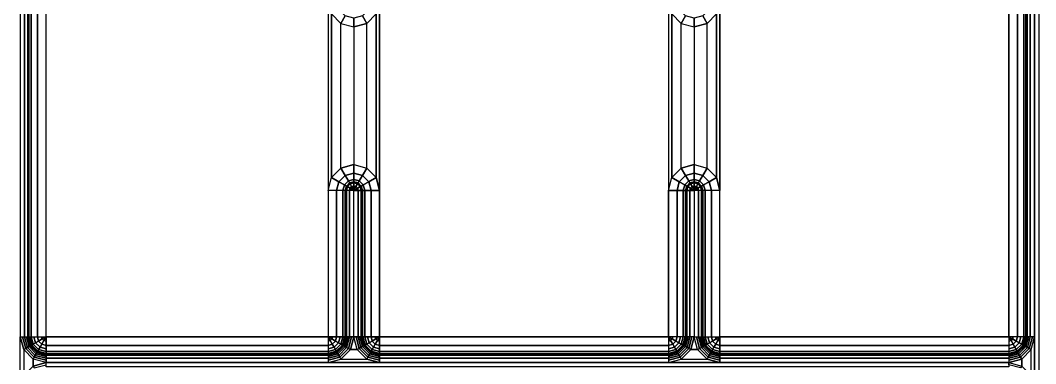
# Model space of a CAD drawing. Extents: x 0 to 500, y -450 to 0.
# Drawn here: x 0 to 295.3, y -297.3 to -197.6 of the extents above; entities that cross this region are included whole.
import ezdxf

# ---------------------------------------------------------------- set-up
doc = ezdxf.new("R2010")
doc.units = 0
doc.layers.add('BRANCO', color=7, linetype='CONTINUOUS')

msp = doc.modelspace()

# ---------------------------------------------------------------- linework, layer by layer
at = {"layer": 'BRANCO'}
for points in [[(0, -7.5, 45), (0, -289.5, 45), (1.25, -289.5, 44.67), (1.25, -7.5, 44.67)], [(1.25, -7.5, 44.67), (1.25, -289.5, 44.67), (2.16, -289.5, 43.75), (2.16, -7.5, 43.75)], [(2.16, -7.5, 43.75), (2.16, -289.5, 43.75), (2.5, -289.5, 42.5), (2.5, -7.5, 42.5)], [(2.5, -7.5, 42.5), (2.5, -289.5, 42.5), (2.5, -289.5, 5), (2.5, -7.5, 5)], [(2.5, -7.5, 5), (2.5, -289.5, 5), (3.17, -289.5, 2.5), (3.17, -7.5, 2.5)], [(3.17, -7.5, 2.5), (3.17, -289.5, 2.5), (5, -289.5, 0.67), (5, -7.5, 0.67)], [(5, -7.5, 0.67), (5, -289.5, 0.67), (7.5, -289.5), (7.5, -7.5)], [(89.5, -289.5), (7.5, -289.5), (7.5, -7.5), (89.5, -7.5)], [(188.5, -289.5), (104.5, -289.5), (104.5, -7.5), (188.5, -7.5)], [(287.5, -289.5), (203.5, -289.5), (203.5, -7.5), (287.5, -7.5)], [(290, -7.5, 0.67), (290, -289.5, 0.67), (287.5, -289.5), (287.5, -7.5)], [(291.83, -7.5, 2.5), (291.83, -289.5, 2.5), (290, -289.5, 0.67), (290, -7.5, 0.67)], [(292.5, -7.5, 5), (292.5, -289.5, 5), (291.83, -289.5, 2.5), (291.83, -7.5, 2.5)], [(292.83, -7.5, 43.75), (292.83, -289.5, 43.75), (292.5, -289.5, 42.5), (292.5, -7.5, 42.5)], [(292.5, -7.5, 42.5), (292.5, -289.5, 42.5), (292.5, -289.5, 5), (292.5, -7.5, 5)], [(293.75, -7.5, 44.67), (293.75, -289.5, 44.67), (292.83, -289.5, 43.75), (292.83, -7.5, 43.75)], [(295, -7.5, 45), (295, -289.5, 45), (293.75, -289.5, 44.67), (293.75, -7.5, 44.67)], [(296.25, -7.5, 44.67), (296.25, -442.5, 44.67), (295, -442.5, 45), (295, -7.5, 45)], [(89.5, -247), (90.5, -243.25), (90.5, -195.75), (89.5, -192)], [(90.5, -195.75), (93.25, -198.49), (94.5, -196.33, 0.67), (92.67, -194.5, 0.67)], [(100.75, -198.49), (103.49, -195.75), (101.33, -194.5, 0.67), (99.5, -196.33, 0.67)], [(104.5, -247), (103.49, -243.25), (103.49, -195.75), (104.5, -192)], [(188.5, -247), (189.5, -243.25), (189.5, -195.75), (188.5, -192)], [(189.5, -195.75), (192.25, -198.49), (193.5, -196.33, 0.67), (191.67, -194.5, 0.67)], [(199.75, -198.49), (202.49, -195.75), (200.33, -194.5, 0.67), (198.5, -196.33, 0.67)], [(203.5, -247), (202.49, -243.25), (202.49, -195.75), (203.5, -192)], [(90.5, -243.25), (93.25, -240.5), (93.25, -198.49), (90.5, -195.75)], [(93.25, -198.49), (97, -199.5), (97, -197, 0.67), (94.5, -196.33, 0.67)], [(97, -199.5), (100.75, -198.49), (99.5, -196.33, 0.67), (97, -197, 0.67)], [(103.49, -243.25), (100.75, -240.5), (100.75, -198.49), (103.49, -195.75)], [(189.5, -243.25), (192.25, -240.5), (192.25, -198.49), (189.5, -195.75)], [(192.25, -198.49), (196, -199.5), (196, -197, 0.67), (193.5, -196.33, 0.67)], [(196, -199.5), (199.75, -198.49), (198.5, -196.33, 0.67), (196, -197, 0.67)], [(202.49, -243.25), (199.75, -240.5), (199.75, -198.49), (202.49, -195.75)], [(93.25, -198.49), (97, -199.5), (97, -239.5), (93.25, -240.5)], [(100.75, -198.49), (97, -199.5), (97, -239.5), (100.75, -240.5)], [(192.25, -198.49), (196, -199.5), (196, -239.5), (192.25, -240.5)], [(199.75, -198.49), (196, -199.5), (196, -239.5), (199.75, -240.5)], [(90.5, -243.25), (93.25, -240.5), (94.5, -242.66, 0.67), (92.67, -244.5, 0.67)], [(93.25, -240.5), (97, -239.5), (97, -242, 0.67), (94.5, -242.66, 0.67)], [(94.5, -242.66, 0.67), (97, -242, 0.67), (97, -243.83, 2.5), (95.41, -244.25, 2.5)], [(97, -239.5), (100.75, -240.5), (99.5, -242.66, 0.67), (97, -242, 0.67)], [(97, -242, 0.67), (99.5, -242.66, 0.67), (98.58, -244.25, 2.5), (97, -243.83, 2.5)], [(100.75, -240.5), (103.49, -243.25), (101.33, -244.5, 0.67), (99.5, -242.66, 0.67)], [(189.5, -243.25), (192.25, -240.5), (193.5, -242.66, 0.67), (191.67, -244.5, 0.67)], [(192.25, -240.5), (196, -239.5), (196, -242, 0.67), (193.5, -242.66, 0.67)], [(193.5, -242.66, 0.67), (196, -242, 0.67), (196, -243.83, 2.5), (194.41, -244.25, 2.5)], [(196, -239.5), (199.75, -240.5), (198.5, -242.66, 0.67), (196, -242, 0.67)], [(196, -242, 0.67), (198.5, -242.66, 0.67), (197.58, -244.25, 2.5), (196, -243.83, 2.5)], [(199.75, -240.5), (202.49, -243.25), (200.33, -244.5, 0.67), (198.5, -242.66, 0.67)], [(89.5, -247), (90.5, -243.25), (92.67, -244.5, 0.67), (92, -247, 0.67)], [(92, -247, 0.67), (92.67, -244.5, 0.67), (94.25, -245.41, 2.5), (93.83, -247, 2.5)], [(92.67, -244.5, 0.67), (94.5, -242.66, 0.67), (95.41, -244.25, 2.5), (94.25, -245.41, 2.5)], [(94.25, -245.41, 2.5), (95.41, -244.25, 2.5), (95.75, -244.83, 5), (94.83, -245.75, 5)], [(94.83, -245.75, 5), (95.75, -244.83, 5), (95.75, -244.83, 42.5), (94.83, -245.75, 42.5)], [(94.83, -245.75, 42.5), (95.75, -244.83, 42.5), (95.91, -245.12, 43.75), (95.12, -245.91, 43.75)], [(95.41, -244.25, 2.5), (97, -243.83, 2.5), (97, -244.5, 5), (95.75, -244.83, 5)], [(95.75, -244.83, 5), (97, -244.5, 5), (97, -244.5, 42.5), (95.75, -244.83, 42.5)], [(95.75, -244.83, 42.5), (97, -244.5, 42.5), (97, -244.83, 43.75), (95.91, -245.12, 43.75)], [(95.91, -245.12, 43.75), (97, -244.83, 43.75), (97, -245.75, 44.67), (96.37, -245.91, 44.67)], [(97, -243.83, 2.5), (98.58, -244.25, 2.5), (98.25, -244.83, 5), (97, -244.5, 5)], [(97, -244.5, 5), (98.25, -244.83, 5), (98.25, -244.83, 42.5), (97, -244.5, 42.5)], [(97, -244.5, 42.5), (98.25, -244.83, 42.5), (98.08, -245.12, 43.75), (97, -244.83, 43.75)], [(97, -244.83, 43.75), (98.08, -245.12, 43.75), (97.62, -245.91, 44.67), (97, -245.75, 44.67)], [(98.25, -244.83, 42.5), (99.16, -245.75, 42.5), (98.87, -245.91, 43.75), (98.08, -245.12, 43.75)], [(98.58, -244.25, 2.5), (99.74, -245.41, 2.5), (99.16, -245.75, 5), (98.25, -244.83, 5)], [(98.25, -244.83, 5), (99.16, -245.75, 5), (99.16, -245.75, 42.5), (98.25, -244.83, 42.5)], [(99.5, -242.66, 0.67), (101.33, -244.5, 0.67), (99.74, -245.41, 2.5), (98.58, -244.25, 2.5)], [(101.33, -244.5, 0.67), (102, -247, 0.67), (100.17, -247, 2.5), (99.74, -245.41, 2.5)], [(103.49, -243.25), (104.5, -247), (102, -247, 0.67), (101.33, -244.5, 0.67)], [(188.5, -247), (189.5, -243.25), (191.67, -244.5, 0.67), (191, -247, 0.67)], [(191, -247, 0.67), (191.67, -244.5, 0.67), (193.25, -245.41, 2.5), (192.83, -247, 2.5)], [(191.67, -244.5, 0.67), (193.5, -242.66, 0.67), (194.41, -244.25, 2.5), (193.25, -245.41, 2.5)], [(193.25, -245.41, 2.5), (194.41, -244.25, 2.5), (194.75, -244.83, 5), (193.83, -245.75, 5)], [(193.83, -245.75, 5), (194.75, -244.83, 5), (194.75, -244.83, 42.5), (193.83, -245.75, 42.5)], [(193.83, -245.75, 42.5), (194.75, -244.83, 42.5), (194.91, -245.12, 43.75), (194.12, -245.91, 43.75)], [(194.41, -244.25, 2.5), (196, -243.83, 2.5), (196, -244.5, 5), (194.75, -244.83, 5)], [(194.75, -244.83, 5), (196, -244.5, 5), (196, -244.5, 42.5), (194.75, -244.83, 42.5)], [(194.75, -244.83, 42.5), (196, -244.5, 42.5), (196, -244.83, 43.75), (194.91, -245.12, 43.75)], [(194.91, -245.12, 43.75), (196, -244.83, 43.75), (196, -245.75, 44.67), (195.37, -245.91, 44.67)], [(196, -243.83, 2.5), (197.58, -244.25, 2.5), (197.25, -244.83, 5), (196, -244.5, 5)], [(196, -244.5, 5), (197.25, -244.83, 5), (197.25, -244.83, 42.5), (196, -244.5, 42.5)], [(196, -244.5, 42.5), (197.25, -244.83, 42.5), (197.08, -245.12, 43.75), (196, -244.83, 43.75)], [(196, -244.83, 43.75), (197.08, -245.12, 43.75), (196.62, -245.91, 44.67), (196, -245.75, 44.67)], [(197.25, -244.83, 42.5), (198.16, -245.75, 42.5), (197.87, -245.91, 43.75), (197.08, -245.12, 43.75)], [(197.58, -244.25, 2.5), (198.74, -245.41, 2.5), (198.16, -245.75, 5), (197.25, -244.83, 5)], [(197.25, -244.83, 5), (198.16, -245.75, 5), (198.16, -245.75, 42.5), (197.25, -244.83, 42.5)], [(198.5, -242.66, 0.67), (200.33, -244.5, 0.67), (198.74, -245.41, 2.5), (197.58, -244.25, 2.5)], [(200.33, -244.5, 0.67), (201, -247, 0.67), (199.17, -247, 2.5), (198.74, -245.41, 2.5)], [(202.49, -243.25), (203.5, -247), (201, -247, 0.67), (200.33, -244.5, 0.67)], [(89.5, -247), (89.5, -289.5), (92, -289.5, 0.67), (92, -247, 0.67)], [(92, -247, 0.67), (92, -289.5, 0.67), (93.83, -289.5, 2.5), (93.83, -247, 2.5)], [(93.83, -247, 2.5), (94.25, -245.41, 2.5), (94.83, -245.75, 5), (94.5, -247, 5)], [(93.83, -247, 2.5), (93.83, -289.5, 2.5), (94.5, -289.5, 5), (94.5, -247, 5)], [(94.5, -247, 5), (94.83, -245.75, 5), (94.83, -245.75, 42.5), (94.5, -247, 42.5)], [(94.5, -247, 42.5), (94.83, -245.75, 42.5), (95.12, -245.91, 43.75), (94.83, -247, 43.75)], [(94.5, -247, 5), (94.5, -289.5, 5), (94.5, -289.5, 42.5), (94.5, -247, 42.5)], [(94.5, -247, 42.5), (94.5, -289.5, 42.5), (94.83, -289.5, 43.75), (94.83, -247, 43.75)], [(94.83, -247, 43.75), (95.12, -245.91, 43.75), (95.91, -246.37, 44.67), (95.75, -247, 44.67)], [(94.83, -247, 43.75), (94.83, -289.5, 43.75), (95.75, -289.5, 44.67), (95.75, -247, 44.67)], [(95.12, -245.91, 43.75), (95.91, -245.12, 43.75), (96.37, -245.91, 44.67), (95.91, -246.37, 44.67)], [(95.75, -247, 44.67), (95.91, -246.37, 44.67), (97, -247, 45), (95.75, -247, 44.67)], [(95.75, -247, 44.67), (95.75, -289.5, 44.67), (97, -289.5, 45), (97, -247, 45)], [(95.91, -246.37, 44.67), (96.37, -245.91, 44.67), (97, -247, 45), (95.91, -246.37, 44.67)], [(96.37, -245.91, 44.67), (97, -245.75, 44.67), (97, -247, 45), (96.37, -245.91, 44.67)], [(97, -245.75, 44.67), (97.62, -245.91, 44.67), (97, -247, 45), (97, -245.75, 44.67)], [(97.62, -245.91, 44.67), (98.08, -246.37, 44.67), (97, -247, 45), (97.62, -245.91, 44.67)], [(98.08, -246.37, 44.67), (98.25, -247, 44.67), (97, -247, 45), (98.08, -246.37, 44.67)], [(98.25, -247, 44.67), (98.25, -289.5, 44.67), (97, -289.5, 45), (97, -247, 45)], [(98.08, -245.12, 43.75), (98.87, -245.91, 43.75), (98.08, -246.37, 44.67), (97.62, -245.91, 44.67)], [(98.87, -245.91, 43.75), (99.16, -247, 43.75), (98.25, -247, 44.67), (98.08, -246.37, 44.67)], [(99.16, -247, 43.75), (99.16, -289.5, 43.75), (98.25, -289.5, 44.67), (98.25, -247, 44.67)], [(99.16, -245.75, 42.5), (99.5, -247, 42.5), (99.16, -247, 43.75), (98.87, -245.91, 43.75)], [(99.74, -245.41, 2.5), (100.17, -247, 2.5), (99.5, -247, 5), (99.16, -245.75, 5)], [(99.16, -245.75, 5), (99.5, -247, 5), (99.5, -247, 42.5), (99.16, -245.75, 42.5)], [(99.5, -247, 42.5), (99.5, -289.5, 42.5), (99.16, -289.5, 43.75), (99.16, -247, 43.75)], [(100.17, -247, 2.5), (100.17, -289.5, 2.5), (99.5, -289.5, 5), (99.5, -247, 5)], [(99.5, -247, 5), (99.5, -289.5, 5), (99.5, -289.5, 42.5), (99.5, -247, 42.5)], [(102, -247, 0.67), (102, -289.5, 0.67), (100.17, -289.5, 2.5), (100.17, -247, 2.5)], [(104.5, -247), (104.5, -289.5), (102, -289.5, 0.67), (102, -247, 0.67)], [(191, -247, 0.67), (191, -289.5, 0.67), (188.5, -289.5), (188.5, -247)], [(192.83, -247, 2.5), (192.83, -289.5, 2.5), (191, -289.5, 0.67), (191, -247, 0.67)], [(192.83, -247, 2.5), (193.25, -245.41, 2.5), (193.83, -245.75, 5), (193.5, -247, 5)], [(193.5, -247, 5), (193.5, -289.5, 5), (192.83, -289.5, 2.5), (192.83, -247, 2.5)], [(193.5, -247, 5), (193.83, -245.75, 5), (193.83, -245.75, 42.5), (193.5, -247, 42.5)], [(193.5, -247, 42.5), (193.83, -245.75, 42.5), (194.12, -245.91, 43.75), (193.83, -247, 43.75)], [(193.83, -247, 43.75), (193.83, -289.5, 43.75), (193.5, -289.5, 42.5), (193.5, -247, 42.5)], [(193.5, -247, 42.5), (193.5, -289.5, 42.5), (193.5, -289.5, 5), (193.5, -247, 5)], [(193.83, -247, 43.75), (194.12, -245.91, 43.75), (194.91, -246.37, 44.67), (194.75, -247, 44.67)], [(194.75, -247, 44.67), (194.75, -289.5, 44.67), (193.83, -289.5, 43.75), (193.83, -247, 43.75)], [(194.12, -245.91, 43.75), (194.91, -245.12, 43.75), (195.37, -245.91, 44.67), (194.91, -246.37, 44.67)], [(194.75, -247, 44.67), (194.91, -246.37, 44.67), (196, -247, 45), (194.75, -247, 44.67)], [(196, -247, 45), (196, -289.5, 45), (194.75, -289.5, 44.67), (194.75, -247, 44.67)], [(194.91, -246.37, 44.67), (195.37, -245.91, 44.67), (196, -247, 45), (194.91, -246.37, 44.67)], [(195.37, -245.91, 44.67), (196, -245.75, 44.67), (196, -247, 45), (195.37, -245.91, 44.67)], [(196, -245.75, 44.67), (196.62, -245.91, 44.67), (196, -247, 45), (196, -245.75, 44.67)], [(196.62, -245.91, 44.67), (197.08, -246.37, 44.67), (196, -247, 45), (196.62, -245.91, 44.67)], [(197.08, -246.37, 44.67), (197.25, -247, 44.67), (196, -247, 45), (197.08, -246.37, 44.67)], [(196, -247, 45), (196, -289.5, 45), (197.25, -289.5, 44.67), (197.25, -247, 44.67)], [(197.08, -245.12, 43.75), (197.87, -245.91, 43.75), (197.08, -246.37, 44.67), (196.62, -245.91, 44.67)], [(197.87, -245.91, 43.75), (198.16, -247, 43.75), (197.25, -247, 44.67), (197.08, -246.37, 44.67)], [(197.25, -247, 44.67), (197.25, -289.5, 44.67), (198.16, -289.5, 43.75), (198.16, -247, 43.75)], [(198.16, -245.75, 42.5), (198.5, -247, 42.5), (198.16, -247, 43.75), (197.87, -245.91, 43.75)], [(198.74, -245.41, 2.5), (199.17, -247, 2.5), (198.5, -247, 5), (198.16, -245.75, 5)], [(198.16, -245.75, 5), (198.5, -247, 5), (198.5, -247, 42.5), (198.16, -245.75, 42.5)], [(198.16, -247, 43.75), (198.16, -289.5, 43.75), (198.5, -289.5, 42.5), (198.5, -247, 42.5)], [(198.5, -247, 42.5), (198.5, -289.5, 42.5), (198.5, -289.5, 5), (198.5, -247, 5)], [(198.5, -247, 5), (198.5, -289.5, 5), (199.17, -289.5, 2.5), (199.17, -247, 2.5)], [(199.17, -247, 2.5), (199.17, -289.5, 2.5), (201, -289.5, 0.67), (201, -247, 0.67)], [(201, -247, 0.67), (201, -289.5, 0.67), (203.5, -289.5), (203.5, -247)], [(0.64, -289.5, 44.91), (1.56, -292.92, 44.91), (1, -293.25, 45), (0, -289.5, 45)], [(1, -300.75, 45), (0, -304.5, 45), (0, -289.5, 45), (1, -293.25, 45)], [(1.25, -289.5, 44.67), (2.08, -292.62, 44.67), (1.56, -292.92, 44.91), (0.64, -289.5, 44.91)], [(1.77, -289.5, 44.27), (2.53, -292.36, 44.27), (2.08, -292.62, 44.67), (1.25, -289.5, 44.67)], [(2.16, -289.5, 43.75), (2.88, -292.16, 43.75), (2.53, -292.36, 44.27), (1.77, -289.5, 44.27)], [(2.53, -292.36, 44.27), (4.63, -294.46, 44.27), (4.37, -294.91, 44.67), (2.08, -292.62, 44.67)], [(2.41, -289.5, 43.15), (3.09, -292.04, 43.15), (2.88, -292.16, 43.75), (2.16, -289.5, 43.75)], [(2.5, -289.5, 42.5), (3.17, -292, 42.5), (3.09, -292.04, 43.15), (2.41, -289.5, 43.15)], [(2.67, -289.5, 3.71), (3.31, -291.91, 3.71), (3.17, -292, 5), (2.5, -289.5, 5)], [(2.5, -289.5, 5), (3.17, -292, 5), (3.17, -292, 42.5), (2.5, -289.5, 42.5)], [(2.88, -292.16, 43.75), (4.83, -294.12, 43.75), (4.63, -294.46, 44.27), (2.53, -292.36, 44.27)], [(3.17, -289.5, 2.5), (3.75, -291.66, 2.5), (3.31, -291.91, 3.71), (2.67, -289.5, 3.71)], [(3.09, -292.04, 43.15), (4.95, -293.9, 43.15), (4.83, -294.12, 43.75), (2.88, -292.16, 43.75)], [(3.17, -292, 42.5), (5, -293.83, 42.5), (4.95, -293.9, 43.15), (3.09, -292.04, 43.15)], [(3.96, -289.5, 1.46), (4.44, -291.26, 1.46), (3.75, -291.66, 2.5), (3.17, -289.5, 2.5)], [(3.31, -291.91, 3.71), (5.08, -293.68, 3.71), (5, -293.83, 5), (3.17, -292, 5)], [(3.17, -292, 5), (5, -293.83, 5), (5, -293.83, 42.5), (3.17, -292, 42.5)], [(3.75, -291.66, 2.5), (5.33, -293.25, 2.5), (5.08, -293.68, 3.71), (3.31, -291.91, 3.71)], [(4.44, -291.26, 1.46), (5.73, -292.56, 1.46), (5.33, -293.25, 2.5), (3.75, -291.66, 2.5)], [(5, -289.5, 0.67), (5.33, -290.75, 0.67), (4.44, -291.26, 1.46), (3.96, -289.5, 1.46)], [(5.33, -290.75, 0.67), (6.25, -291.66, 0.67), (5.73, -292.56, 1.46), (4.44, -291.26, 1.46)], [(6.2, -289.5, 0.17), (6.38, -290.14, 0.17), (5.33, -290.75, 0.67), (5, -289.5, 0.67)], [(6.38, -290.14, 0.17), (6.85, -290.62, 0.17), (6.25, -291.66, 0.67), (5.33, -290.75, 0.67)], [(6.25, -291.66, 0.67), (7.5, -292, 0.67), (7.5, -293.03, 1.46), (5.73, -292.56, 1.46)], [(7.5, -289.5), (6.38, -290.14, 0.17), (6.2, -289.5, 0.17), (7.5, -289.5)], [(6.85, -290.62, 0.17), (7.5, -290.79, 0.17), (7.5, -292, 0.67), (6.25, -291.66, 0.67)], [(7.5, -289.5), (6.85, -290.62, 0.17), (6.38, -290.14, 0.17), (7.5, -289.5)], [(7.5, -289.5), (7.5, -290.79, 0.17), (6.85, -290.62, 0.17), (7.5, -289.5)], [(89.5, -292, 0.67), (7.5, -292, 0.67), (7.5, -289.5), (89.5, -289.5)], [(89.5, -293.83, 2.5), (7.5, -293.83, 2.5), (7.5, -292, 0.67), (89.5, -292, 0.67)], [(89.5, -289.5), (90.62, -290.14, 0.17), (90.79, -289.5, 0.17), (89.5, -289.5)], [(89.5, -289.5), (90.14, -290.62, 0.17), (90.62, -290.14, 0.17), (89.5, -289.5)], [(89.5, -289.5), (89.5, -290.79, 0.17), (90.14, -290.62, 0.17), (89.5, -289.5)], [(90.14, -290.62, 0.17), (89.5, -290.79, 0.17), (89.5, -292, 0.67), (90.75, -291.66, 0.67)], [(90.75, -291.66, 0.67), (89.5, -292, 0.67), (89.5, -293.03, 1.46), (91.27, -292.56, 1.46)], [(90.62, -290.14, 0.17), (90.14, -290.62, 0.17), (90.75, -291.66, 0.67), (91.66, -290.75, 0.67)], [(90.79, -289.5, 0.17), (90.62, -290.14, 0.17), (91.66, -290.75, 0.67), (92, -289.5, 0.67)], [(91.66, -290.75, 0.67), (90.75, -291.66, 0.67), (91.27, -292.56, 1.46), (92.56, -291.26, 1.46)], [(92.56, -291.26, 1.46), (91.27, -292.56, 1.46), (91.66, -293.25, 2.5), (93.25, -291.66, 2.5)], [(92, -289.5, 0.67), (91.66, -290.75, 0.67), (92.56, -291.26, 1.46), (93.03, -289.5, 1.46)], [(93.25, -291.66, 2.5), (91.66, -293.25, 2.5), (91.91, -293.68, 3.71), (93.68, -291.91, 3.71)], [(93.68, -291.91, 3.71), (91.91, -293.68, 3.71), (92, -293.83, 5), (93.83, -292, 5)], [(93.83, -292, 5), (92, -293.83, 5), (92, -293.83, 42.5), (93.83, -292, 42.5)], [(93.83, -292, 42.5), (92, -293.83, 42.5), (92.04, -293.9, 43.15), (93.9, -292.04, 43.15)], [(93.9, -292.04, 43.15), (92.04, -293.9, 43.15), (92.16, -294.12, 43.75), (94.12, -292.16, 43.75)], [(94.12, -292.16, 43.75), (92.16, -294.12, 43.75), (92.36, -294.46, 44.27), (94.46, -292.36, 44.27)], [(94.46, -292.36, 44.27), (92.36, -294.46, 44.27), (92.62, -294.91, 44.67), (94.91, -292.62, 44.67)], [(93.03, -289.5, 1.46), (92.56, -291.26, 1.46), (93.25, -291.66, 2.5), (93.83, -289.5, 2.5)], [(93.83, -289.5, 2.5), (93.25, -291.66, 2.5), (93.68, -291.91, 3.71), (94.33, -289.5, 3.71)], [(94.33, -289.5, 3.71), (93.68, -291.91, 3.71), (93.83, -292, 5), (94.5, -289.5, 5)], [(94.5, -289.5, 5), (93.83, -292, 5), (93.83, -292, 42.5), (94.5, -289.5, 42.5)], [(94.5, -289.5, 42.5), (93.83, -292, 42.5), (93.9, -292.04, 43.15), (94.58, -289.5, 43.15)], [(94.58, -289.5, 43.15), (93.9, -292.04, 43.15), (94.12, -292.16, 43.75), (94.83, -289.5, 43.75)], [(94.83, -289.5, 43.75), (94.12, -292.16, 43.75), (94.46, -292.36, 44.27), (95.23, -289.5, 44.27)], [(95.23, -289.5, 44.27), (94.46, -292.36, 44.27), (94.91, -292.62, 44.67), (95.75, -289.5, 44.67)], [(95.75, -289.5, 44.67), (94.91, -292.62, 44.67), (95.43, -292.92, 44.91), (96.35, -289.5, 44.91)], [(96.35, -289.5, 44.91), (95.43, -292.92, 44.91), (95.99, -293.25, 45), (97, -289.5, 45)], [(95.99, -293.25, 45), (98, -293.25, 45), (97, -289.5, 45), (95.99, -293.25, 45)], [(97.64, -289.5, 44.91), (98.56, -292.92, 44.91), (98, -293.25, 45), (97, -289.5, 45)], [(98.25, -289.5, 44.67), (99.08, -292.62, 44.67), (98.56, -292.92, 44.91), (97.64, -289.5, 44.91)], [(98.77, -289.5, 44.27), (99.53, -292.36, 44.27), (99.08, -292.62, 44.67), (98.25, -289.5, 44.67)], [(99.16, -289.5, 43.75), (99.88, -292.16, 43.75), (99.53, -292.36, 44.27), (98.77, -289.5, 44.27)], [(99.53, -292.36, 44.27), (101.63, -294.46, 44.27), (101.37, -294.91, 44.67), (99.08, -292.62, 44.67)], [(99.41, -289.5, 43.15), (100.09, -292.04, 43.15), (99.88, -292.16, 43.75), (99.16, -289.5, 43.75)], [(99.5, -289.5, 42.5), (100.17, -292, 42.5), (100.09, -292.04, 43.15), (99.41, -289.5, 43.15)], [(99.67, -289.5, 3.71), (100.31, -291.91, 3.71), (100.17, -292, 5), (99.5, -289.5, 5)], [(99.5, -289.5, 5), (100.17, -292, 5), (100.17, -292, 42.5), (99.5, -289.5, 42.5)], [(99.88, -292.16, 43.75), (101.83, -294.12, 43.75), (101.63, -294.46, 44.27), (99.53, -292.36, 44.27)], [(100.17, -289.5, 2.5), (100.75, -291.66, 2.5), (100.31, -291.91, 3.71), (99.67, -289.5, 3.71)], [(100.09, -292.04, 43.15), (101.95, -293.9, 43.15), (101.83, -294.12, 43.75), (99.88, -292.16, 43.75)], [(100.17, -292, 42.5), (102, -293.83, 42.5), (101.95, -293.9, 43.15), (100.09, -292.04, 43.15)], [(100.96, -289.5, 1.46), (101.44, -291.26, 1.46), (100.75, -291.66, 2.5), (100.17, -289.5, 2.5)], [(100.31, -291.91, 3.71), (102.08, -293.68, 3.71), (102, -293.83, 5), (100.17, -292, 5)], [(100.17, -292, 5), (102, -293.83, 5), (102, -293.83, 42.5), (100.17, -292, 42.5)], [(100.75, -291.66, 2.5), (102.33, -293.25, 2.5), (102.08, -293.68, 3.71), (100.31, -291.91, 3.71)], [(101.44, -291.26, 1.46), (102.73, -292.56, 1.46), (102.33, -293.25, 2.5), (100.75, -291.66, 2.5)], [(102, -289.5, 0.67), (102.33, -290.75, 0.67), (101.44, -291.26, 1.46), (100.96, -289.5, 1.46)], [(102.33, -290.75, 0.67), (103.25, -291.66, 0.67), (102.73, -292.56, 1.46), (101.44, -291.26, 1.46)], [(103.2, -289.5, 0.17), (103.38, -290.14, 0.17), (102.33, -290.75, 0.67), (102, -289.5, 0.67)], [(103.38, -290.14, 0.17), (103.85, -290.62, 0.17), (103.25, -291.66, 0.67), (102.33, -290.75, 0.67)], [(103.25, -291.66, 0.67), (104.5, -292, 0.67), (104.5, -293.03, 1.46), (102.73, -292.56, 1.46)], [(104.5, -289.5), (103.38, -290.14, 0.17), (103.2, -289.5, 0.17), (104.5, -289.5)], [(103.85, -290.62, 0.17), (104.5, -290.79, 0.17), (104.5, -292, 0.67), (103.25, -291.66, 0.67)], [(104.5, -289.5), (103.85, -290.62, 0.17), (103.38, -290.14, 0.17), (104.5, -289.5)], [(104.5, -289.5), (104.5, -290.79, 0.17), (103.85, -290.62, 0.17), (104.5, -289.5)], [(188.5, -292, 0.67), (104.5, -292, 0.67), (104.5, -289.5), (188.5, -289.5)], [(188.5, -293.83, 2.5), (104.5, -293.83, 2.5), (104.5, -292, 0.67), (188.5, -292, 0.67)], [(188.5, -289.5), (189.62, -290.14, 0.17), (189.79, -289.5, 0.17), (188.5, -289.5)], [(188.5, -289.5), (189.14, -290.62, 0.17), (189.62, -290.14, 0.17), (188.5, -289.5)], [(188.5, -289.5), (188.5, -290.79, 0.17), (189.14, -290.62, 0.17), (188.5, -289.5)], [(189.14, -290.62, 0.17), (188.5, -290.79, 0.17), (188.5, -292, 0.67), (189.75, -291.66, 0.67)], [(189.75, -291.66, 0.67), (188.5, -292, 0.67), (188.5, -293.03, 1.46), (190.27, -292.56, 1.46)], [(189.62, -290.14, 0.17), (189.14, -290.62, 0.17), (189.75, -291.66, 0.67), (190.66, -290.75, 0.67)], [(189.79, -289.5, 0.17), (189.62, -290.14, 0.17), (190.66, -290.75, 0.67), (191, -289.5, 0.67)], [(190.66, -290.75, 0.67), (189.75, -291.66, 0.67), (190.27, -292.56, 1.46), (191.56, -291.26, 1.46)], [(191.56, -291.26, 1.46), (190.27, -292.56, 1.46), (190.66, -293.25, 2.5), (192.25, -291.66, 2.5)], [(191, -289.5, 0.67), (190.66, -290.75, 0.67), (191.56, -291.26, 1.46), (192.03, -289.5, 1.46)], [(192.25, -291.66, 2.5), (190.66, -293.25, 2.5), (190.91, -293.68, 3.71), (192.68, -291.91, 3.71)], [(192.68, -291.91, 3.71), (190.91, -293.68, 3.71), (191, -293.83, 5), (192.83, -292, 5)], [(192.83, -292, 5), (191, -293.83, 5), (191, -293.83, 42.5), (192.83, -292, 42.5)], [(192.83, -292, 42.5), (191, -293.83, 42.5), (191.04, -293.9, 43.15), (192.9, -292.04, 43.15)], [(192.9, -292.04, 43.15), (191.04, -293.9, 43.15), (191.16, -294.12, 43.75), (193.12, -292.16, 43.75)], [(193.12, -292.16, 43.75), (191.16, -294.12, 43.75), (191.36, -294.46, 44.27), (193.46, -292.36, 44.27)], [(193.46, -292.36, 44.27), (191.36, -294.46, 44.27), (191.62, -294.91, 44.67), (193.91, -292.62, 44.67)], [(192.03, -289.5, 1.46), (191.56, -291.26, 1.46), (192.25, -291.66, 2.5), (192.83, -289.5, 2.5)], [(192.83, -289.5, 2.5), (192.25, -291.66, 2.5), (192.68, -291.91, 3.71), (193.33, -289.5, 3.71)], [(193.33, -289.5, 3.71), (192.68, -291.91, 3.71), (192.83, -292, 5), (193.5, -289.5, 5)], [(193.5, -289.5, 5), (192.83, -292, 5), (192.83, -292, 42.5), (193.5, -289.5, 42.5)], [(193.5, -289.5, 42.5), (192.83, -292, 42.5), (192.9, -292.04, 43.15), (193.58, -289.5, 43.15)], [(193.58, -289.5, 43.15), (192.9, -292.04, 43.15), (193.12, -292.16, 43.75), (193.83, -289.5, 43.75)], [(193.83, -289.5, 43.75), (193.12, -292.16, 43.75), (193.46, -292.36, 44.27), (194.23, -289.5, 44.27)], [(194.23, -289.5, 44.27), (193.46, -292.36, 44.27), (193.91, -292.62, 44.67), (194.75, -289.5, 44.67)], [(194.75, -289.5, 44.67), (193.91, -292.62, 44.67), (194.43, -292.92, 44.91), (195.35, -289.5, 44.91)], [(195.35, -289.5, 44.91), (194.43, -292.92, 44.91), (194.99, -293.25, 45), (196, -289.5, 45)], [(194.99, -293.25, 45), (197, -293.25, 45), (196, -289.5, 45), (194.99, -293.25, 45)], [(196.64, -289.5, 44.91), (197.56, -292.92, 44.91), (197, -293.25, 45), (196, -289.5, 45)], [(197.25, -289.5, 44.67), (198.08, -292.62, 44.67), (197.56, -292.92, 44.91), (196.64, -289.5, 44.91)], [(197.77, -289.5, 44.27), (198.53, -292.36, 44.27), (198.08, -292.62, 44.67), (197.25, -289.5, 44.67)], [(198.16, -289.5, 43.75), (198.88, -292.16, 43.75), (198.53, -292.36, 44.27), (197.77, -289.5, 44.27)], [(198.53, -292.36, 44.27), (200.63, -294.46, 44.27), (200.37, -294.91, 44.67), (198.08, -292.62, 44.67)], [(198.41, -289.5, 43.15), (199.09, -292.04, 43.15), (198.88, -292.16, 43.75), (198.16, -289.5, 43.75)], [(198.5, -289.5, 42.5), (199.17, -292, 42.5), (199.09, -292.04, 43.15), (198.41, -289.5, 43.15)], [(198.67, -289.5, 3.71), (199.31, -291.91, 3.71), (199.17, -292, 5), (198.5, -289.5, 5)], [(198.5, -289.5, 5), (199.17, -292, 5), (199.17, -292, 42.5), (198.5, -289.5, 42.5)], [(198.88, -292.16, 43.75), (200.83, -294.12, 43.75), (200.63, -294.46, 44.27), (198.53, -292.36, 44.27)], [(199.17, -289.5, 2.5), (199.75, -291.66, 2.5), (199.31, -291.91, 3.71), (198.67, -289.5, 3.71)], [(199.09, -292.04, 43.15), (200.95, -293.9, 43.15), (200.83, -294.12, 43.75), (198.88, -292.16, 43.75)], [(199.17, -292, 42.5), (201, -293.83, 42.5), (200.95, -293.9, 43.15), (199.09, -292.04, 43.15)], [(199.96, -289.5, 1.46), (200.44, -291.26, 1.46), (199.75, -291.66, 2.5), (199.17, -289.5, 2.5)], [(199.31, -291.91, 3.71), (201.08, -293.68, 3.71), (201, -293.83, 5), (199.17, -292, 5)], [(199.17, -292, 5), (201, -293.83, 5), (201, -293.83, 42.5), (199.17, -292, 42.5)], [(199.75, -291.66, 2.5), (201.33, -293.25, 2.5), (201.08, -293.68, 3.71), (199.31, -291.91, 3.71)], [(200.44, -291.26, 1.46), (201.73, -292.56, 1.46), (201.33, -293.25, 2.5), (199.75, -291.66, 2.5)], [(201, -289.5, 0.67), (201.33, -290.75, 0.67), (200.44, -291.26, 1.46), (199.96, -289.5, 1.46)], [(201.33, -290.75, 0.67), (202.25, -291.66, 0.67), (201.73, -292.56, 1.46), (200.44, -291.26, 1.46)], [(202.2, -289.5, 0.17), (202.38, -290.14, 0.17), (201.33, -290.75, 0.67), (201, -289.5, 0.67)], [(202.38, -290.14, 0.17), (202.85, -290.62, 0.17), (202.25, -291.66, 0.67), (201.33, -290.75, 0.67)], [(202.25, -291.66, 0.67), (203.5, -292, 0.67), (203.5, -293.03, 1.46), (201.73, -292.56, 1.46)], [(203.5, -289.5), (202.38, -290.14, 0.17), (202.2, -289.5, 0.17), (203.5, -289.5)], [(202.85, -290.62, 0.17), (203.5, -290.79, 0.17), (203.5, -292, 0.67), (202.25, -291.66, 0.67)], [(203.5, -289.5), (202.85, -290.62, 0.17), (202.38, -290.14, 0.17), (203.5, -289.5)], [(203.5, -289.5), (203.5, -290.79, 0.17), (202.85, -290.62, 0.17), (203.5, -289.5)], [(287.5, -292, 0.67), (203.5, -292, 0.67), (203.5, -289.5), (287.5, -289.5)], [(287.5, -293.83, 2.5), (203.5, -293.83, 2.5), (203.5, -292, 0.67), (287.5, -292, 0.67)], [(287.5, -289.5), (288.62, -290.14, 0.17), (288.79, -289.5, 0.17), (287.5, -289.5)], [(287.5, -289.5), (288.14, -290.62, 0.17), (288.62, -290.14, 0.17), (287.5, -289.5)], [(287.5, -289.5), (287.5, -290.79, 0.17), (288.14, -290.62, 0.17), (287.5, -289.5)], [(288.14, -290.62, 0.17), (287.5, -290.79, 0.17), (287.5, -292, 0.67), (288.75, -291.66, 0.67)], [(288.75, -291.66, 0.67), (287.5, -292, 0.67), (287.5, -293.03, 1.46), (289.27, -292.56, 1.46)], [(288.62, -290.14, 0.17), (288.14, -290.62, 0.17), (288.75, -291.66, 0.67), (289.66, -290.75, 0.67)], [(288.79, -289.5, 0.17), (288.62, -290.14, 0.17), (289.66, -290.75, 0.67), (290, -289.5, 0.67)], [(289.66, -290.75, 0.67), (288.75, -291.66, 0.67), (289.27, -292.56, 1.46), (290.56, -291.26, 1.46)], [(290.56, -291.26, 1.46), (289.27, -292.56, 1.46), (289.66, -293.25, 2.5), (291.25, -291.66, 2.5)], [(290, -289.5, 0.67), (289.66, -290.75, 0.67), (290.56, -291.26, 1.46), (291.03, -289.5, 1.46)], [(291.25, -291.66, 2.5), (289.66, -293.25, 2.5), (289.91, -293.68, 3.71), (291.68, -291.91, 3.71)], [(291.68, -291.91, 3.71), (289.91, -293.68, 3.71), (290, -293.83, 5), (291.83, -292, 5)], [(291.83, -292, 5), (290, -293.83, 5), (290, -293.83, 42.5), (291.83, -292, 42.5)], [(291.83, -292, 42.5), (290, -293.83, 42.5), (290.04, -293.9, 43.15), (291.9, -292.04, 43.15)], [(291.9, -292.04, 43.15), (290.04, -293.9, 43.15), (290.16, -294.12, 43.75), (292.12, -292.16, 43.75)], [(292.12, -292.16, 43.75), (290.16, -294.12, 43.75), (290.36, -294.46, 44.27), (292.46, -292.36, 44.27)], [(292.46, -292.36, 44.27), (290.36, -294.46, 44.27), (290.62, -294.91, 44.67), (292.91, -292.62, 44.67)], [(291.03, -289.5, 1.46), (290.56, -291.26, 1.46), (291.25, -291.66, 2.5), (291.83, -289.5, 2.5)], [(291.83, -289.5, 2.5), (291.25, -291.66, 2.5), (291.68, -291.91, 3.71), (292.33, -289.5, 3.71)], [(292.33, -289.5, 3.71), (291.68, -291.91, 3.71), (291.83, -292, 5), (292.5, -289.5, 5)], [(292.5, -289.5, 5), (291.83, -292, 5), (291.83, -292, 42.5), (292.5, -289.5, 42.5)], [(292.5, -289.5, 42.5), (291.83, -292, 42.5), (291.9, -292.04, 43.15), (292.58, -289.5, 43.15)], [(292.58, -289.5, 43.15), (291.9, -292.04, 43.15), (292.12, -292.16, 43.75), (292.83, -289.5, 43.75)], [(292.83, -289.5, 43.75), (292.12, -292.16, 43.75), (292.46, -292.36, 44.27), (293.23, -289.5, 44.27)], [(293.23, -289.5, 44.27), (292.46, -292.36, 44.27), (292.91, -292.62, 44.67), (293.75, -289.5, 44.67)], [(293.75, -289.5, 44.67), (292.91, -292.62, 44.67), (293.43, -292.92, 44.91), (294.35, -289.5, 44.91)], [(294.35, -289.5, 44.91), (293.43, -292.92, 44.91), (293.99, -293.25, 45), (295, -289.5, 45)], [(293.99, -293.25, 45), (295, -289.5, 45), (295, -304.5, 45), (293.99, -300.75, 45)], [(1.56, -292.92, 44.91), (4.07, -295.43, 44.91), (3.75, -295.99, 45), (1, -293.25, 45)], [(1, -293.25, 45), (1, -300.75, 45), (3.75, -298, 45), (3.75, -295.99, 45)], [(2.08, -292.62, 44.67), (4.37, -294.91, 44.67), (4.07, -295.43, 44.91), (1.56, -292.92, 44.91)], [(4.37, -294.91, 44.67), (7.5, -295.75, 44.67), (7.5, -296.35, 44.91), (4.07, -295.43, 44.91)], [(4.63, -294.46, 44.27), (7.5, -295.23, 44.27), (7.5, -295.75, 44.67), (4.37, -294.91, 44.67)], [(4.83, -294.12, 43.75), (7.5, -294.83, 43.75), (7.5, -295.23, 44.27), (4.63, -294.46, 44.27)], [(4.95, -293.9, 43.15), (7.5, -294.58, 43.15), (7.5, -294.83, 43.75), (4.83, -294.12, 43.75)], [(5, -293.83, 42.5), (7.5, -294.5, 42.5), (7.5, -294.58, 43.15), (4.95, -293.9, 43.15)], [(5.08, -293.68, 3.71), (7.5, -294.32, 3.71), (7.5, -294.5, 5), (5, -293.83, 5)], [(5, -293.83, 5), (7.5, -294.5, 5), (7.5, -294.5, 42.5), (5, -293.83, 42.5)], [(5.33, -293.25, 2.5), (7.5, -293.83, 2.5), (7.5, -294.32, 3.71), (5.08, -293.68, 3.71)], [(5.73, -292.56, 1.46), (7.5, -293.03, 1.46), (7.5, -293.83, 2.5), (5.33, -293.25, 2.5)], [(89.5, -294.5, 5), (7.5, -294.5, 5), (7.5, -293.83, 2.5), (89.5, -293.83, 2.5)], [(89.5, -294.83, 43.75), (7.5, -294.83, 43.75), (7.5, -294.5, 42.5), (89.5, -294.5, 42.5)], [(89.5, -294.5, 42.5), (7.5, -294.5, 42.5), (7.5, -294.5, 5), (89.5, -294.5, 5)], [(89.5, -295.75, 44.67), (7.5, -295.75, 44.67), (7.5, -294.83, 43.75), (89.5, -294.83, 43.75)], [(91.27, -292.56, 1.46), (89.5, -293.03, 1.46), (89.5, -293.83, 2.5), (91.66, -293.25, 2.5)], [(91.66, -293.25, 2.5), (89.5, -293.83, 2.5), (89.5, -294.32, 3.71), (91.91, -293.68, 3.71)], [(91.91, -293.68, 3.71), (89.5, -294.32, 3.71), (89.5, -294.5, 5), (92, -293.83, 5)], [(92, -293.83, 5), (89.5, -294.5, 5), (89.5, -294.5, 42.5), (92, -293.83, 42.5)], [(92, -293.83, 42.5), (89.5, -294.5, 42.5), (89.5, -294.58, 43.15), (92.04, -293.9, 43.15)], [(92.04, -293.9, 43.15), (89.5, -294.58, 43.15), (89.5, -294.83, 43.75), (92.16, -294.12, 43.75)], [(92.16, -294.12, 43.75), (89.5, -294.83, 43.75), (89.5, -295.23, 44.27), (92.36, -294.46, 44.27)], [(92.36, -294.46, 44.27), (89.5, -295.23, 44.27), (89.5, -295.75, 44.67), (92.62, -294.91, 44.67)], [(92.62, -294.91, 44.67), (89.5, -295.75, 44.67), (89.5, -296.35, 44.91), (92.92, -295.43, 44.91)], [(94.91, -292.62, 44.67), (92.62, -294.91, 44.67), (92.92, -295.43, 44.91), (95.43, -292.92, 44.91)], [(95.43, -292.92, 44.91), (92.92, -295.43, 44.91), (93.25, -295.99, 45), (95.99, -293.25, 45)], [(93.25, -295.99, 45), (100.75, -295.99, 45), (98, -293.25, 45), (95.99, -293.25, 45)], [(98.56, -292.92, 44.91), (101.07, -295.43, 44.91), (100.75, -295.99, 45), (98, -293.25, 45)], [(99.08, -292.62, 44.67), (101.37, -294.91, 44.67), (101.07, -295.43, 44.91), (98.56, -292.92, 44.91)], [(101.37, -294.91, 44.67), (104.5, -295.75, 44.67), (104.5, -296.35, 44.91), (101.07, -295.43, 44.91)], [(101.63, -294.46, 44.27), (104.5, -295.23, 44.27), (104.5, -295.75, 44.67), (101.37, -294.91, 44.67)], [(101.83, -294.12, 43.75), (104.5, -294.83, 43.75), (104.5, -295.23, 44.27), (101.63, -294.46, 44.27)], [(101.95, -293.9, 43.15), (104.5, -294.58, 43.15), (104.5, -294.83, 43.75), (101.83, -294.12, 43.75)], [(102, -293.83, 42.5), (104.5, -294.5, 42.5), (104.5, -294.58, 43.15), (101.95, -293.9, 43.15)], [(102.08, -293.68, 3.71), (104.5, -294.32, 3.71), (104.5, -294.5, 5), (102, -293.83, 5)], [(102, -293.83, 5), (104.5, -294.5, 5), (104.5, -294.5, 42.5), (102, -293.83, 42.5)], [(102.33, -293.25, 2.5), (104.5, -293.83, 2.5), (104.5, -294.32, 3.71), (102.08, -293.68, 3.71)], [(102.73, -292.56, 1.46), (104.5, -293.03, 1.46), (104.5, -293.83, 2.5), (102.33, -293.25, 2.5)], [(188.5, -294.5, 5), (104.5, -294.5, 5), (104.5, -293.83, 2.5), (188.5, -293.83, 2.5)], [(188.5, -294.83, 43.75), (104.5, -294.83, 43.75), (104.5, -294.5, 42.5), (188.5, -294.5, 42.5)], [(188.5, -294.5, 42.5), (104.5, -294.5, 42.5), (104.5, -294.5, 5), (188.5, -294.5, 5)], [(188.5, -295.75, 44.67), (104.5, -295.75, 44.67), (104.5, -294.83, 43.75), (188.5, -294.83, 43.75)], [(190.27, -292.56, 1.46), (188.5, -293.03, 1.46), (188.5, -293.83, 2.5), (190.66, -293.25, 2.5)], [(190.66, -293.25, 2.5), (188.5, -293.83, 2.5), (188.5, -294.32, 3.71), (190.91, -293.68, 3.71)], [(190.91, -293.68, 3.71), (188.5, -294.32, 3.71), (188.5, -294.5, 5), (191, -293.83, 5)], [(191, -293.83, 5), (188.5, -294.5, 5), (188.5, -294.5, 42.5), (191, -293.83, 42.5)], [(191, -293.83, 42.5), (188.5, -294.5, 42.5), (188.5, -294.58, 43.15), (191.04, -293.9, 43.15)], [(191.04, -293.9, 43.15), (188.5, -294.58, 43.15), (188.5, -294.83, 43.75), (191.16, -294.12, 43.75)], [(191.16, -294.12, 43.75), (188.5, -294.83, 43.75), (188.5, -295.23, 44.27), (191.36, -294.46, 44.27)], [(191.36, -294.46, 44.27), (188.5, -295.23, 44.27), (188.5, -295.75, 44.67), (191.62, -294.91, 44.67)], [(191.62, -294.91, 44.67), (188.5, -295.75, 44.67), (188.5, -296.35, 44.91), (191.92, -295.43, 44.91)], [(193.91, -292.62, 44.67), (191.62, -294.91, 44.67), (191.92, -295.43, 44.91), (194.43, -292.92, 44.91)], [(194.43, -292.92, 44.91), (191.92, -295.43, 44.91), (192.25, -295.99, 45), (194.99, -293.25, 45)], [(192.25, -295.99, 45), (199.75, -295.99, 45), (197, -293.25, 45), (194.99, -293.25, 45)], [(197.56, -292.92, 44.91), (200.07, -295.43, 44.91), (199.75, -295.99, 45), (197, -293.25, 45)], [(198.08, -292.62, 44.67), (200.37, -294.91, 44.67), (200.07, -295.43, 44.91), (197.56, -292.92, 44.91)], [(200.37, -294.91, 44.67), (203.5, -295.75, 44.67), (203.5, -296.35, 44.91), (200.07, -295.43, 44.91)], [(200.63, -294.46, 44.27), (203.5, -295.23, 44.27), (203.5, -295.75, 44.67), (200.37, -294.91, 44.67)], [(200.83, -294.12, 43.75), (203.5, -294.83, 43.75), (203.5, -295.23, 44.27), (200.63, -294.46, 44.27)], [(200.95, -293.9, 43.15), (203.5, -294.58, 43.15), (203.5, -294.83, 43.75), (200.83, -294.12, 43.75)], [(201, -293.83, 42.5), (203.5, -294.5, 42.5), (203.5, -294.58, 43.15), (200.95, -293.9, 43.15)], [(201.08, -293.68, 3.71), (203.5, -294.32, 3.71), (203.5, -294.5, 5), (201, -293.83, 5)], [(201, -293.83, 5), (203.5, -294.5, 5), (203.5, -294.5, 42.5), (201, -293.83, 42.5)], [(201.33, -293.25, 2.5), (203.5, -293.83, 2.5), (203.5, -294.32, 3.71), (201.08, -293.68, 3.71)], [(201.73, -292.56, 1.46), (203.5, -293.03, 1.46), (203.5, -293.83, 2.5), (201.33, -293.25, 2.5)], [(287.5, -294.5, 5), (203.5, -294.5, 5), (203.5, -293.83, 2.5), (287.5, -293.83, 2.5)], [(287.5, -294.83, 43.75), (203.5, -294.83, 43.75), (203.5, -294.5, 42.5), (287.5, -294.5, 42.5)], [(287.5, -294.5, 42.5), (203.5, -294.5, 42.5), (203.5, -294.5, 5), (287.5, -294.5, 5)], [(287.5, -295.75, 44.67), (203.5, -295.75, 44.67), (203.5, -294.83, 43.75), (287.5, -294.83, 43.75)], [(289.27, -292.56, 1.46), (287.5, -293.03, 1.46), (287.5, -293.83, 2.5), (289.66, -293.25, 2.5)], [(289.66, -293.25, 2.5), (287.5, -293.83, 2.5), (287.5, -294.32, 3.71), (289.91, -293.68, 3.71)], [(289.91, -293.68, 3.71), (287.5, -294.32, 3.71), (287.5, -294.5, 5), (290, -293.83, 5)], [(290, -293.83, 5), (287.5, -294.5, 5), (287.5, -294.5, 42.5), (290, -293.83, 42.5)], [(290, -293.83, 42.5), (287.5, -294.5, 42.5), (287.5, -294.58, 43.15), (290.04, -293.9, 43.15)], [(290.04, -293.9, 43.15), (287.5, -294.58, 43.15), (287.5, -294.83, 43.75), (290.16, -294.12, 43.75)], [(290.16, -294.12, 43.75), (287.5, -294.83, 43.75), (287.5, -295.23, 44.27), (290.36, -294.46, 44.27)], [(290.36, -294.46, 44.27), (287.5, -295.23, 44.27), (287.5, -295.75, 44.67), (290.62, -294.91, 44.67)], [(290.62, -294.91, 44.67), (287.5, -295.75, 44.67), (287.5, -296.35, 44.91), (290.92, -295.43, 44.91)], [(292.91, -292.62, 44.67), (290.62, -294.91, 44.67), (290.92, -295.43, 44.91), (293.43, -292.92, 44.91)], [(293.43, -292.92, 44.91), (290.92, -295.43, 44.91), (291.25, -295.99, 45), (293.99, -293.25, 45)], [(293.99, -300.75, 45), (293.99, -293.25, 45), (291.25, -295.99, 45), (291.25, -298, 45)], [(4.07, -295.43, 44.91), (7.5, -296.35, 44.91), (7.5, -297, 45), (3.75, -295.99, 45)], [(3.75, -295.99, 45), (3.75, -298, 45), (7.5, -297, 45), (3.75, -295.99, 45)], [(4.07, -298.56, 44.91), (7.5, -297.64, 44.91), (7.5, -297, 45), (3.75, -298, 45)], [(89.5, -297, 45), (7.5, -297, 45), (7.5, -295.75, 44.67), (89.5, -295.75, 44.67)], [(7.5, -297, 45), (287.5, -297, 45), (287.5, -298.25, 44.67), (7.5, -298.25, 44.67)], [(92.92, -295.43, 44.91), (89.5, -296.35, 44.91), (89.5, -297, 45), (93.25, -295.99, 45)], [(100.75, -295.99, 45), (104.5, -297, 45), (89.5, -297, 45), (93.25, -295.99, 45)], [(101.07, -295.43, 44.91), (104.5, -296.35, 44.91), (104.5, -297, 45), (100.75, -295.99, 45)], [(188.5, -297, 45), (104.5, -297, 45), (104.5, -295.75, 44.67), (188.5, -295.75, 44.67)], [(191.92, -295.43, 44.91), (188.5, -296.35, 44.91), (188.5, -297, 45), (192.25, -295.99, 45)], [(199.75, -295.99, 45), (203.5, -297, 45), (188.5, -297, 45), (192.25, -295.99, 45)], [(200.07, -295.43, 44.91), (203.5, -296.35, 44.91), (203.5, -297, 45), (199.75, -295.99, 45)], [(287.5, -297, 45), (203.5, -297, 45), (203.5, -295.75, 44.67), (287.5, -295.75, 44.67)], [(290.92, -295.43, 44.91), (287.5, -296.35, 44.91), (287.5, -297, 45), (291.25, -295.99, 45)], [(291.25, -298, 45), (291.25, -295.99, 45), (287.5, -297, 45), (291.25, -298, 45)], [(290.92, -298.56, 44.91), (287.5, -297.64, 44.91), (287.5, -297, 45), (291.25, -298, 45)]]:
    msp.add_3dface(points, dxfattribs=at)

doc.saveas('drawing.dxf')
